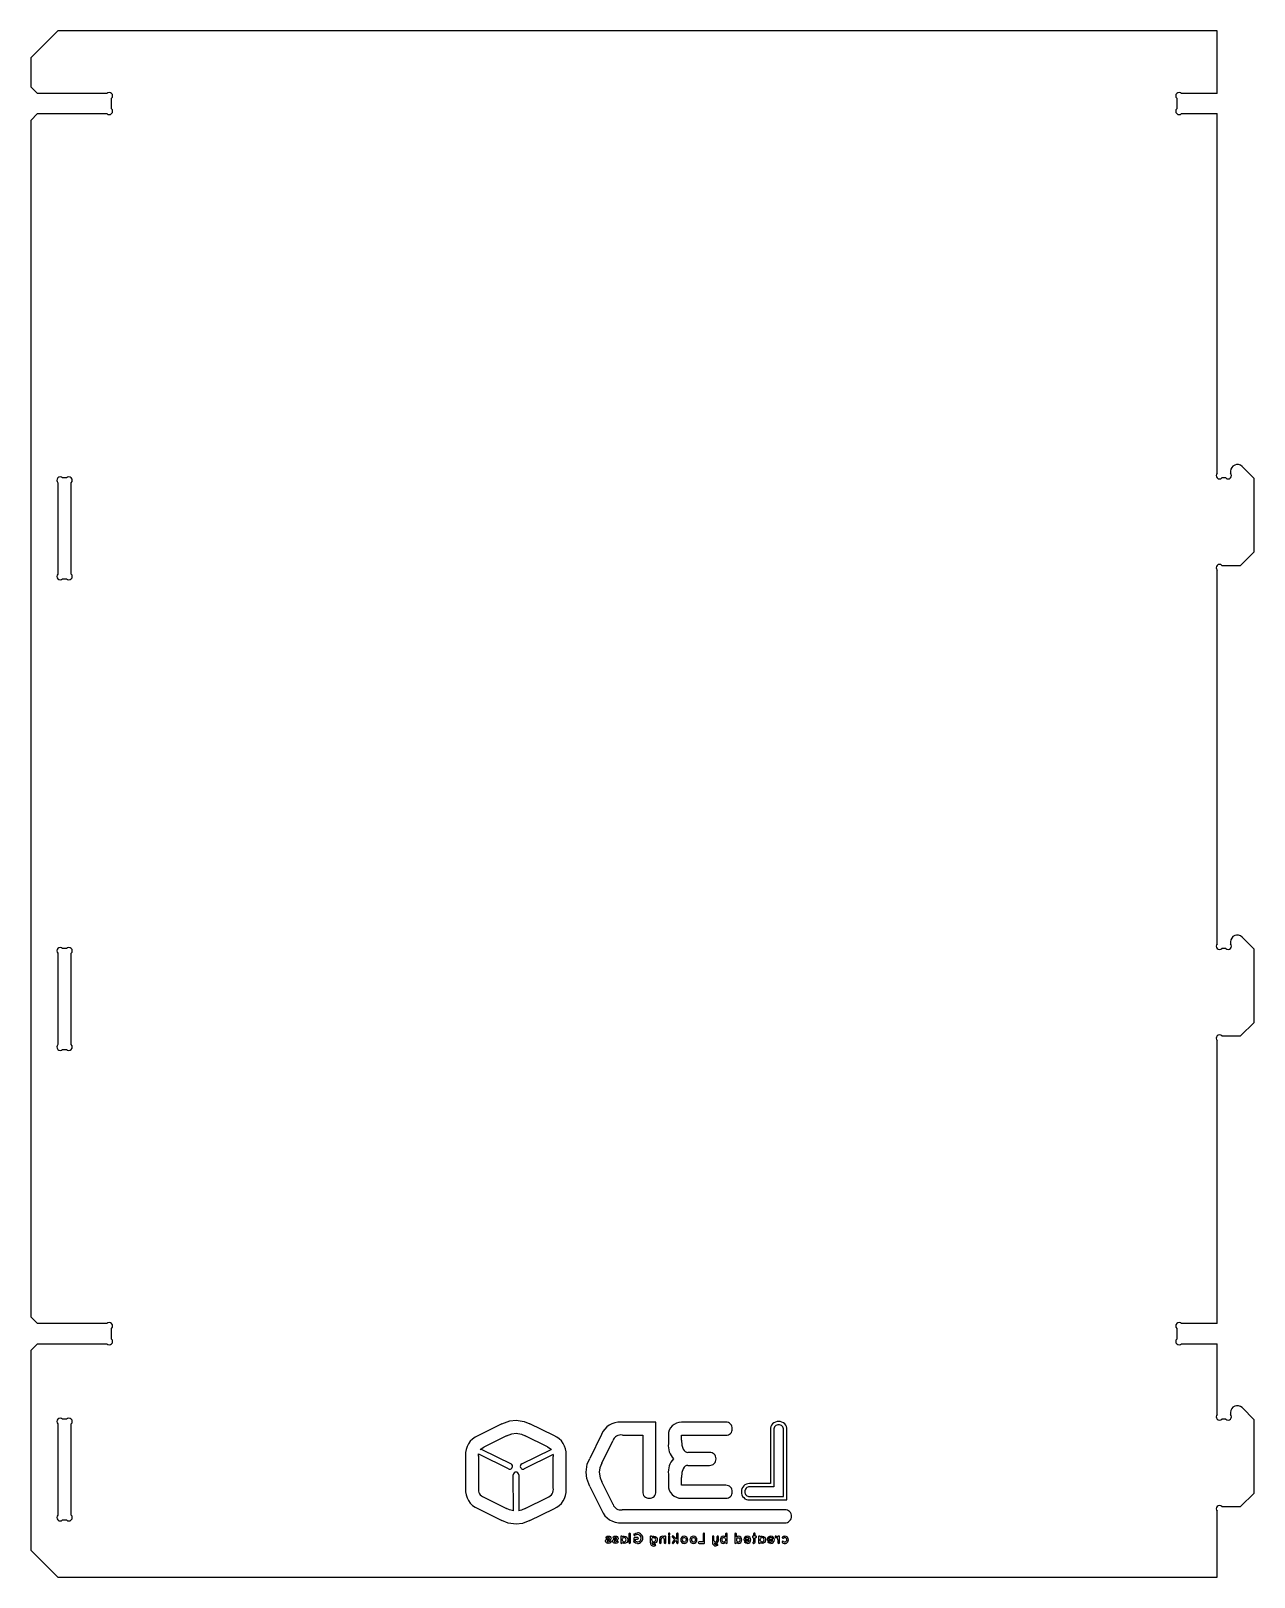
# Model space of a CAD drawing. Extents: x 29 to 408, y 62 to 292.
# Drawn here: x 29 to 210.9, y 62.3 to 292.3 of the extents above; entities that cross this region are included whole.
import ezdxf

# ---------------------------------------------------------------- set-up
doc = ezdxf.new("R2010")
doc.units = 0
doc.layers.get('0').update_dxf_attribs({"linetype": 'CONTINUOUS'})

msp = doc.modelspace()

# ---------------------------------------------------------------- linework, layer by layer
at = {"color": 7, "linetype": 'CONTINUOUS'}
for p, q in [((33.002, 292.281), (29.002, 288.281)), ((205.402, 292.281), (33.002, 292.281)), ((205.402, 282.981), (205.402, 292.281)), ((29.002, 288.281), (29.002, 283.981)), ((29.002, 283.981), (30.002, 282.981)), ((40.295, 282.981), (30.002, 282.981)), ((205.402, 282.981), (200.109, 282.981)), ((41.002, 280.689), (41.002, 282.274)), ((199.402, 282.274), (199.402, 280.689)), ((30.002, 279.981), (29.002, 278.981)), ((29.002, 278.981), (29.002, 100.981)), ((30.002, 279.981), (40.295, 279.981)), ((200.109, 279.981), (205.402, 279.981)), ((205.402, 226.489), (205.402, 279.981)), ((34.295, 225.781), (33.709, 225.781)), ((206.695, 225.781), (206.109, 225.781)), ((207.402, 226.781), (207.402, 226.489)), ((210.902, 225.696), (209.109, 227.489)), ((210.902, 214.781), (210.902, 225.696)), ((33.002, 225.074), (33.002, 211.489)), ((35.002, 211.489), (35.002, 225.074)), ((208.902, 212.781), (210.902, 214.781)), ((205.402, 156.489), (205.402, 212.074)), ((206.109, 212.781), (208.902, 212.781)), ((33.709, 210.781), (34.295, 210.781)), ((207.402, 156.781), (207.402, 156.489)), ((210.902, 155.696), (209.109, 157.489)), ((33.002, 155.074), (33.002, 141.489)), ((34.295, 155.781), (33.709, 155.781)), ((35.002, 141.489), (35.002, 155.074)), ((206.695, 155.781), (206.109, 155.781)), ((210.902, 144.781), (210.902, 155.696)), ((206.109, 142.781), (208.902, 142.781)), ((208.902, 142.781), (210.902, 144.781)), ((33.709, 140.781), (34.295, 140.781)), ((205.402, 99.981), (205.402, 142.074)), ((29.002, 100.981), (30.002, 99.981)), ((40.295, 99.981), (30.002, 99.981)), ((41.002, 97.689), (41.002, 99.274)), ((199.402, 99.274), (199.402, 97.689)), ((205.402, 99.981), (200.109, 99.981)), ((30.002, 96.981), (29.002, 95.981)), ((30.002, 96.981), (40.295, 96.981)), ((200.109, 96.981), (205.402, 96.981)), ((205.402, 86.489), (205.402, 96.981)), ((29.002, 95.981), (29.002, 66.281)), ((210.902, 85.696), (209.109, 87.489)), ((34.295, 85.781), (33.709, 85.781)), ((121.912, 85.33), (116.751, 85.33)), ((121.922, 85.328), (121.912, 85.33)), ((121.922, 74.985), (121.922, 85.328)), ((132.347, 85.315), (125.728, 85.315)), ((206.695, 85.781), (206.109, 85.781)), ((207.402, 86.781), (207.402, 86.489)), ((210.902, 74.781), (210.902, 85.696)), ((33.002, 85.074), (33.002, 71.489)), ((35.002, 71.489), (35.002, 85.074)), ((99.04, 85.069), (95.481, 83.298)), ((99.713, 83.28), (96.365, 81.605)), ((105.831, 81.644), (102.503, 83.28)), ((106.775, 83.318), (103.196, 85.088)), ((113.866, 83.502), (112.095, 79.924)), ((116.982, 83.406), (119.999, 83.406)), ((119.999, 83.406), (119.999, 74.985)), ((123.804, 83.39), (123.804, 82.139)), ((125.728, 83.39), (132.347, 83.39)), ((125.728, 82.639), (125.728, 83.39)), ((138.99, 84.195), (138.99, 76.184)), ((139.49, 84.195), (139.49, 75.684)), ((140.913, 74.26), (140.913, 84.195)), ((141.413, 73.76), (141.413, 84.195)), ((100.046, 78.376), (95.692, 80.516)), ((96.05, 81.244), (100.404, 79.104)), ((102.008, 79.104), (106.362, 81.244)), ((113.904, 79.231), (115.539, 82.559)), ((129.924, 80.828), (126.69, 80.828)), ((93.634, 80.336), (93.634, 75.431)), ((95.558, 80.278), (95.558, 75.488)), ((106.674, 80.494), (102.366, 78.376)), ((106.678, 75.565), (106.678, 80.201)), ((108.602, 75.334), (108.602, 80.432)), ((126.69, 78.903), (129.924, 78.903)), ((100.762, 72.112), (100.736, 77.492)), ((101.14, 77.899), (101.141, 77.899)), ((101.547, 77.496), (101.574, 72.12)), ((115.578, 73.093), (113.904, 76.441)), ((123.804, 77.593), (123.804, 75.934)), ((125.728, 75.934), (125.728, 77.092)), ((132.347, 75.934), (125.728, 75.934)), ((138.99, 76.184), (135.878, 76.184)), ((96.365, 74.161), (99.713, 72.487)), ((102.503, 72.487), (105.831, 74.122)), ((112.114, 75.768), (113.885, 72.208)), ((125.728, 74.01), (132.347, 74.01)), ((139.49, 75.684), (135.878, 75.684)), ((135.878, 74.26), (140.913, 74.26)), ((135.878, 73.76), (141.413, 73.76)), ((208.902, 72.781), (210.902, 74.781)), ((95.481, 72.468), (99.04, 70.697)), ((103.196, 70.678), (106.775, 72.448)), ((141.143, 72.286), (116.905, 72.286)), ((205.402, 62.281), (205.402, 72.074)), ((206.109, 72.781), (208.902, 72.781)), ((33.709, 70.781), (34.295, 70.781)), ((116.847, 70.361), (141.143, 70.361)), ((114.848, 67.961), (114.846, 67.961)), ((114.85, 67.963), (114.848, 67.961)), ((114.889, 67.733), (114.892, 67.733)), ((115.905, 67.961), (115.903, 67.961)), ((115.907, 67.963), (115.905, 67.961)), ((115.947, 67.733), (115.949, 67.733)), ((116.708, 68.26), (116.708, 67.398)), ((117.923, 68.696), (117.923, 67.402)), ((118.166, 67.402), (118.166, 68.696)), ((118.651, 68.04), (118.651, 67.556)), ((118.662, 67.507), (118.662, 67.505)), ((119.215, 68.163), (118.779, 68.163)), ((118.901, 67.615), (118.901, 67.915)), ((118.901, 67.915), (119.215, 67.915)), ((121.092, 68.262), (121.092, 67.415)), ((122.503, 67.922), (122.503, 67.398)), ((122.733, 67.398), (122.733, 67.922)), ((123.181, 67.922), (123.181, 67.398)), ((123.418, 67.398), (123.418, 68.262)), ((123.795, 68.698), (123.795, 68.652)), ((123.795, 68.255), (123.795, 67.4)), ((124.032, 68.652), (124.032, 68.698)), ((124.032, 67.4), (124.032, 68.255)), ((124.727, 67.887), (124.389, 67.481)), ((124.398, 68.216), (124.727, 67.887)), ((125.019, 67.937), (124.569, 68.387)), ((124.576, 67.325), (124.898, 67.716)), ((124.898, 67.716), (125.019, 67.595)), ((125.019, 68.696), (125.019, 67.937)), ((125.019, 67.595), (125.019, 67.402)), ((125.262, 67.402), (125.262, 68.696)), ((128.95, 67.525), (128.355, 67.525)), ((128.355, 67.281), (129.072, 67.281)), ((128.95, 68.696), (128.95, 67.525)), ((129.193, 67.402), (129.193, 68.696)), ((130.338, 68.262), (130.338, 67.433)), ((130.571, 67.744), (130.571, 68.262)), ((131.025, 68.262), (131.025, 67.744)), ((131.255, 67.744), (131.255, 68.262)), ((132.319, 68.698), (132.319, 68.286)), ((132.558, 67.4), (132.558, 68.698)), ((133.67, 68.698), (133.67, 67.4)), ((133.909, 68.286), (133.909, 68.698)), ((135.012, 67.869), (135.012, 67.858)), ((135.129, 67.751), (135.826, 67.751)), ((135.216, 67.937), (135.837, 67.937)), ((136.473, 68.378), (136.418, 68.378)), ((136.418, 68.137), (136.473, 68.137)), ((136.473, 68.696), (136.473, 68.378)), ((136.473, 68.137), (136.473, 67.525)), ((136.717, 68.378), (136.717, 68.696)), ((136.78, 68.378), (136.717, 68.378)), ((136.717, 67.525), (136.717, 68.137)), ((136.717, 68.137), (136.78, 68.137)), ((137.219, 68.26), (137.219, 67.398)), ((138.496, 67.869), (138.496, 67.858)), ((138.612, 67.751), (139.309, 67.751)), ((138.7, 67.937), (139.32, 67.937)), ((140.099, 68.262), (140.099, 68.246)), ((140.099, 67.814), (140.099, 67.398)), ((140.336, 67.398), (140.336, 68.262)), ((29.002, 66.281), (33.002, 62.281)), ((33.002, 62.281), (205.402, 62.281))]:
    msp.add_line(p, q, dxfattribs=at)
for points in [[(99.04, 85.069), (100.199, 85.511), (101.176, 85.607)], [(101.176, 85.607), (102.34, 85.436), (103.196, 85.088)], [(99.713, 83.28), (100.498, 83.599), (101.176, 83.684)], [(101.176, 83.684), (101.943, 83.541), (102.503, 83.28)], [(95.558, 80.278), (95.56, 80.477), (95.566, 80.613)], [(95.566, 80.613), (95.631, 80.553), (95.692, 80.516)], [(95.833, 81.283), (96.085, 81.457), (96.365, 81.605)], [(96.05, 81.244), (95.929, 81.281), (95.833, 81.283)], [(105.831, 81.644), (106.22, 81.43), (106.424, 81.268)], [(106.424, 81.268), (106.389, 81.256), (106.362, 81.244)], [(125.728, 82.639), (125.803, 81.902), (126.007, 81.33), (126.149, 81.117), (126.313, 80.96), (126.494, 80.862), (126.69, 80.828)], [(100.046, 78.376), (100.145, 78.342), (100.225, 78.334)], [(102.188, 78.334), (102.289, 78.347), (102.366, 78.376)], [(106.674, 80.494), (106.678, 80.337), (106.678, 80.201)], [(111.576, 77.903), (111.747, 79.068), (112.095, 79.924)], [(113.904, 79.231), (113.59, 78.521), (113.5, 77.903)], [(126.69, 78.903), (126.494, 78.87), (126.313, 78.772), (126.149, 78.615), (126.007, 78.402), (125.803, 77.83), (125.728, 77.092)], [(112.114, 75.768), (111.672, 76.927), (111.576, 77.903)], [(113.5, 77.903), (113.634, 77.062), (113.904, 76.441)], [(100.762, 72.112), (100.184, 72.274), (99.713, 72.487)], [(102.503, 72.487), (101.981, 72.241), (101.574, 72.12)], [(101.176, 70.159), (99.96, 70.317), (99.04, 70.697)], [(103.196, 70.678), (102.103, 70.266), (101.176, 70.159)], [(114.444, 67.624), (114.458, 67.707), (114.486, 67.768)], [(114.582, 67.369), (114.475, 67.493), (114.444, 67.624)], [(114.486, 67.768), (114.565, 67.854), (114.642, 67.898)], [(114.543, 68.257), (114.697, 68.344), (114.872, 68.378)], [(114.868, 67.281), (114.697, 67.31), (114.582, 67.369)], [(114.642, 67.898), (114.753, 67.94), (114.846, 67.961)], [(114.872, 68.146), (114.759, 68.117), (114.67, 68.064)], [(114.686, 67.645), (114.68, 67.635), (114.679, 67.624)], [(114.889, 67.733), (114.773, 67.701), (114.714, 67.672)], [(114.718, 67.558), (114.793, 67.526), (114.868, 67.516)], [(114.85, 67.963), (114.957, 67.991), (115.01, 68.016)], [(114.868, 67.516), (115.014, 67.552), (115.109, 67.613)], [(115.258, 67.433), (115.07, 67.322), (114.868, 67.281)], [(114.872, 68.378), (115.032, 68.352), (115.142, 68.297)], [(115.004, 68.106), (114.939, 68.137), (114.872, 68.146)], [(115.082, 67.79), (114.98, 67.754), (114.892, 67.733)], [(115.234, 67.917), (115.156, 67.835), (115.082, 67.79)], [(115.142, 68.297), (115.242, 68.179), (115.271, 68.056)], [(115.271, 68.056), (115.259, 67.974), (115.234, 67.917)], [(115.502, 67.624), (115.515, 67.707), (115.543, 67.768)], [(115.64, 67.369), (115.533, 67.493), (115.502, 67.624)], [(115.543, 67.768), (115.623, 67.854), (115.699, 67.898)], [(115.6, 68.257), (115.754, 68.344), (115.929, 68.378)], [(115.925, 67.281), (115.754, 67.31), (115.64, 67.369)], [(115.699, 67.898), (115.81, 67.94), (115.903, 67.961)], [(115.929, 68.146), (115.816, 68.117), (115.727, 68.064)], [(115.743, 67.645), (115.737, 67.635), (115.736, 67.624)], [(115.947, 67.733), (115.83, 67.701), (115.771, 67.672)], [(115.776, 67.558), (115.85, 67.526), (115.925, 67.516)], [(115.907, 67.963), (116.014, 67.991), (116.067, 68.016)], [(115.925, 67.516), (116.071, 67.552), (116.166, 67.613)], [(116.315, 67.433), (116.127, 67.322), (115.925, 67.281)], [(115.929, 68.378), (116.089, 68.352), (116.199, 68.297)], [(116.061, 68.106), (115.997, 68.137), (115.929, 68.146)], [(116.14, 67.79), (116.037, 67.754), (115.949, 67.733)], [(116.291, 67.917), (116.213, 67.835), (116.14, 67.79)], [(116.199, 68.297), (116.299, 68.179), (116.328, 68.056)], [(116.328, 68.056), (116.316, 67.974), (116.291, 67.917)], [(116.938, 68.281), (117.092, 68.358), (117.23, 68.378)], [(117.23, 67.281), (117.057, 67.313), (116.938, 67.376)], [(116.94, 67.828), (116.969, 67.968), (117.026, 68.053)], [(117.026, 67.602), (116.958, 67.716), (116.94, 67.828)], [(117.23, 68.378), (117.459, 68.323), (117.603, 68.214)], [(117.603, 67.442), (117.414, 67.315), (117.23, 67.281)], [(117.603, 68.214), (117.721, 68.017), (117.752, 67.828)], [(117.752, 67.828), (117.703, 67.593), (117.603, 67.442)], [(118.658, 67.518), (118.653, 67.538), (118.651, 67.556)], [(118.662, 67.507), (118.66, 67.514), (118.658, 67.518)], [(118.704, 67.453), (118.675, 67.48), (118.662, 67.505)], [(118.702, 68.689), (118.964, 68.825), (119.202, 68.861)], [(119.202, 67.281), (118.905, 67.338), (118.704, 67.453)], [(119.202, 68.61), (118.994, 68.571), (118.855, 68.492)], [(118.901, 67.615), (119.062, 67.549), (119.202, 67.532)], [(119.597, 68.45), (119.397, 68.578), (119.202, 68.61)], [(119.202, 67.532), (119.445, 67.584), (119.597, 67.692)], [(119.761, 68.069), (119.707, 68.301), (119.597, 68.45)], [(119.597, 67.692), (119.727, 67.886), (119.761, 68.069)], [(121.325, 68.286), (121.477, 68.359), (121.619, 68.378)], [(121.327, 67.825), (121.356, 67.964), (121.411, 68.049)], [(121.619, 67.273), (121.447, 67.302), (121.332, 67.36)], [(121.619, 68.378), (121.847, 68.323), (121.992, 68.216)], [(121.992, 67.439), (121.801, 67.308), (121.619, 67.273)], [(121.619, 67.126), (121.692, 67.136), (121.744, 67.156)], [(121.849, 66.944), (121.725, 66.9), (121.619, 66.889)], [(121.992, 68.216), (122.113, 68.015), (122.145, 67.825)], [(122.145, 67.825), (122.094, 67.588), (121.992, 67.439)], [(122.961, 68.378), (123.099, 68.355), (123.194, 68.31)], [(123.185, 67.376), (123.181, 67.389), (123.181, 67.398)], [(124.484, 67.281), (124.439, 67.29), (124.407, 67.31)], [(126.366, 68.056), (126.429, 67.939), (126.445, 67.828)], [(126.445, 67.828), (126.419, 67.685), (126.366, 67.595)], [(127.737, 68.056), (127.8, 67.939), (127.816, 67.828)], [(127.816, 67.828), (127.79, 67.685), (127.737, 67.595)], [(130.797, 67.284), (130.675, 67.3), (130.588, 67.336)], [(130.862, 67.137), (130.934, 67.147), (130.989, 67.168)], [(131.088, 66.963), (130.966, 66.92), (130.862, 66.909)], [(132.025, 68.378), (132.199, 68.347), (132.319, 68.286)], [(132.323, 67.376), (132.166, 67.302), (132.025, 67.281)], [(132.231, 68.049), (132.3, 67.937), (132.319, 67.828)], [(132.319, 67.828), (132.29, 67.695), (132.231, 67.61)], [(134.203, 67.281), (134.026, 67.313), (133.905, 67.376)], [(133.909, 68.286), (134.064, 68.359), (134.203, 68.378)], [(133.997, 68.049), (134.103, 68.121), (134.203, 68.139)], [(134.203, 68.139), (134.327, 68.11), (134.409, 68.049)], [(135.541, 67.281), (135.303, 67.326), (135.148, 67.426)], [(135.541, 67.507), (135.671, 67.546), (135.751, 67.606)], [(135.751, 67.606), (135.804, 67.683), (135.826, 67.751)], [(137.449, 68.281), (137.603, 68.358), (137.741, 68.378)], [(137.741, 67.281), (137.568, 67.313), (137.449, 67.376)], [(137.451, 67.828), (137.48, 67.968), (137.537, 68.053)], [(137.537, 67.602), (137.469, 67.716), (137.451, 67.828)], [(137.741, 68.378), (137.97, 68.323), (138.114, 68.214)], [(138.114, 67.442), (137.925, 67.315), (137.741, 67.281)], [(138.114, 68.214), (138.232, 68.017), (138.263, 67.828)], [(138.263, 67.828), (138.214, 67.593), (138.114, 67.442)], [(139.024, 67.281), (138.787, 67.326), (138.632, 67.426)], [(139.024, 67.507), (139.154, 67.546), (139.235, 67.606)], [(139.235, 67.606), (139.287, 67.683), (139.309, 67.751)], [(139.776, 68.376), (139.945, 68.346), (140.053, 68.29)], [(139.908, 68.104), (139.839, 68.138), (139.776, 68.146)], [(140.009, 67.999), (139.958, 68.063), (139.908, 68.104)], [(140.099, 67.814), (140.064, 67.904), (140.009, 67.999)], [(140.053, 68.29), (140.08, 68.267), (140.099, 68.246)], [(140.759, 68.257), (140.941, 68.352), (141.108, 68.378)], [(140.9, 67.584), (140.996, 67.533), (141.05, 67.519), (141.108, 67.514), (141.234, 67.539), (141.337, 67.608), (141.407, 67.707), (141.433, 67.828), (141.407, 67.948), (141.337, 68.049), (141.271, 68.099), (141.194, 68.132), (141.108, 68.143), (140.995, 68.124), (140.9, 68.073)]]:
    msp.add_lwpolyline(points, dxfattribs=at)
for centre, radius, start, end in [((40.648, 282.628), 0.5, 315, 135), ((199.755, 282.628), 0.5, 45, 225), ((40.648, 280.335), 0.5, 225, 45), ((199.755, 280.335), 0.5, 135, 315), ((208.402, 226.781), 1, 45, 180), ((33.355, 225.428), 0.5, 45, 225), ((34.648, 225.428), 0.5, 315, 135), ((205.755, 226.135), 0.5, 135, 315), ((207.048, 226.135), 0.5, 225, 45), ((205.755, 212.428), 0.5, 45, 225), ((33.355, 211.135), 0.5, 135, 315), ((34.648, 211.135), 0.5, 225, 45), ((205.755, 156.135), 0.5, 135, 315), ((207.048, 156.135), 0.5, 225, 45), ((208.402, 156.781), 1, 45, 180), ((33.355, 155.428), 0.5, 45, 225), ((34.648, 155.428), 0.5, 315, 135), ((205.755, 142.428), 0.5, 45, 225), ((33.355, 141.135), 0.5, 135, 315), ((34.648, 141.135), 0.5, 225, 45), ((40.648, 99.628), 0.5, 315, 135), ((199.755, 99.628), 0.5, 45, 225), ((40.648, 97.335), 0.5, 225, 45), ((199.755, 97.335), 0.5, 135, 315), ((208.402, 86.781), 1, 45, 180), ((33.355, 85.428), 0.5, 45, 225), ((34.648, 85.428), 0.5, 315, 135), ((116.583, 82.403), 2.931, 86.72363, 157.98124), ((125.692, 83.427), 1.888, 88.90904, 181.10649), ((132.404, 84.411), 0.906, 356.31051, 93.64766), ((140.092, 84.305), 1.107, 84.31144, 185.70934), ((140.311, 84.305), 1.108, 354.29316, 95.68219), ((205.755, 86.135), 0.5, 135, 315), ((207.048, 86.135), 0.5, 225, 45), ((96.586, 80.552), 2.961, 111.93546, 184.18862), ((105.674, 80.599), 2.933, 356.72833, 67.95984), ((116.743, 82.16), 1.268, 79.12718, 161.68936), ((132.405, 84.293), 0.905, 266.29992, 3.7368), ((140.106, 84.291), 0.624, 81.17678, 188.85875), ((140.297, 84.291), 0.624, 351.14228, 98.8156), ((126.781, 81.861), 2.99, 174.66502, 221.86309), ((129.981, 79.924), 0.906, 356.29121, 93.6672), ((100.225, 78.74), 0.407, 270.01998, 333.83284), ((100.225, 78.74), 0.406, 333.85205, 63.79569), ((102.187, 78.74), 0.406, 116.19699, 206.15386), ((102.188, 78.74), 0.407, 206.16512, 269.98206), ((126.642, 77.917), 2.856, 136.95617, 186.51569), ((129.982, 79.807), 0.905, 266.28607, 3.73457), ((101.141, 77.494), 0.405, 90.2215, 180.31035), ((101.142, 77.494), 0.406, 0.24494, 90.05139), ((125.692, 75.898), 1.888, 178.90677, 271.09858), ((132.405, 75.031), 0.905, 356.31078, 93.68384), ((135.812, 75.038), 1.147, 86.70217, 183.30228), ((96.586, 75.214), 2.96, 175.79897, 248.07391), ((96.715, 75.283), 1.176, 169.94821, 252.67668), ((105.432, 75.326), 1.269, 288.32725, 10.8573), ((105.667, 75.171), 2.939, 292.13191, 3.1799), ((120.86, 74.885), 0.867, 173.36042, 276.66526), ((121.053, 74.892), 0.874, 263.90606, 6.08334), ((132.405, 74.914), 0.905, 266.30788, 3.72352), ((135.813, 74.907), 1.149, 176.74545, 273.22945), ((135.817, 75.033), 0.654, 84.67494, 185.33211), ((135.818, 74.912), 0.655, 174.74145, 275.21635), ((33.355, 71.135), 0.5, 135, 315), ((34.648, 71.135), 0.5, 225, 45), ((116.631, 73.315), 2.961, 201.94352, 274.1822), ((116.7, 73.443), 1.175, 197.31188, 280.06774), ((141.181, 71.362), 0.925, 357.60565, 92.35758), ((141.189, 71.277), 0.917, 267.12259, 2.87768), ((205.755, 72.428), 0.5, 45, 225), ((114.612, 68.158), 0.121, 124.54266, 211.01195), ((114.604, 68.16), 0.116, 214.01888, 304.62217), ((114.766, 67.631), 0.0873, 184.90836, 237.11189), ((114.735, 67.621), 0.0555, 112.3171, 153.31787), ((114.971, 68.046), 0.0682, 8.12343, 61.6956), ((114.986, 68.067), 0.0562, 295.77179, 329.43949), ((115.016, 68.052), 0.0229, 322.22473, 8.65991), ((115.183, 67.526), 0.114, 37.21357, 130.64151), ((115.183, 67.522), 0.117, 310.2665, 39.01345), ((115.669, 68.158), 0.121, 124.52296, 211.15219), ((115.661, 68.16), 0.116, 213.9457, 304.67331), ((115.824, 67.631), 0.0878, 185.09683, 236.92341), ((115.793, 67.619), 0.057, 112.85353, 152.76652), ((116.029, 68.046), 0.0678, 7.87607, 61.68055), ((116.043, 68.067), 0.0561, 295.7319, 329.47938), ((116.072, 68.052), 0.0235, 323.44721, 8.49107), ((116.24, 67.527), 0.113, 37.17522, 130.66729), ((116.24, 67.522), 0.116, 310.25849, 39.01624), ((116.825, 68.261), 0.117, 90.55978, 180.5511), ((116.825, 67.398), 0.117, 180.30385, 269.69592), ((116.821, 68.258), 0.12, 11.23833, 88.25695), ((116.822, 67.401), 0.119, 271.21995, 347.94097), ((117.23, 67.87), 0.274, 41.98477, 138.01523), ((117.23, 67.8), 0.285, 224.26834, 315.73166), ((117.175, 67.828), 0.343, 318.85872, 41.14128), ((118.045, 68.695), 0.122, 89.6192, 179.30876), ((118.045, 67.403), 0.122, 180.65452, 270.41752), ((118.045, 68.695), 0.121, 0.36239, 89.6365), ((118.045, 67.403), 0.121, 270.40401, 359.59709), ((118.775, 68.039), 0.124, 88.53723, 179.45798), ((118.777, 68.589), 0.126, 126.89928, 217.61836), ((118.777, 68.592), 0.127, 219.12797, 308.16696), ((119.213, 68.062), 0.798, 0.47363, 90.77912), ((119.213, 68.079), 0.798, 269.18509, 359.24479), ((119.217, 68.04), 0.123, 0.10319, 90.86598), ((119.214, 68.041), 0.126, 270.50389, 359.49803), ((121.208, 68.262), 0.116, 89.72035, 180.23581), ((121.62, 67.416), 0.527, 180.10876, 269.88186), ((121.21, 68.26), 0.118, 12.59751, 90.67128), ((121.656, 67.818), 0.329, 178.78529, 221.69314), ((121.619, 67.42), 0.294, 191.66407, 269.88444), ((121.616, 67.874), 0.269, 40.4417, 139.5583), ((121.616, 67.787), 0.278, 222.41171, 317.58829), ((121.795, 67.049), 0.119, 26.23601, 115.4887), ((121.582, 67.824), 0.328, 316.74858, 43.25142), ((121.799, 67.048), 0.116, 295.84189, 27.4018), ((122.962, 67.919), 0.459, 90.02669, 179.69913), ((122.618, 67.397), 0.115, 179.48971, 269.37861), ((122.615, 67.4), 0.118, 270.82233, 359.09347), ((122.958, 67.919), 0.225, 89.11783, 179.20918), ((122.962, 67.924), 0.219, 359.31688, 90.0462), ((123.302, 67.401), 0.12, 192.17669, 269.73045), ((123.301, 68.259), 0.119, 89.92164, 154.75003), ((123.302, 68.262), 0.116, 359.71636, 90.24299), ((123.302, 67.397), 0.116, 269.73698, 0.30367), ((123.912, 68.7), 0.117, 89.24664, 180.75494), ((123.914, 68.65), 0.119, 179.0979, 269.89388), ((123.911, 68.259), 0.116, 88.93437, 182.07384), ((123.912, 67.398), 0.117, 179.20124, 270.71258), ((123.914, 68.699), 0.118, 359.77102, 90.18776), ((123.912, 68.651), 0.12, 270.56093, 0.48692), ((123.914, 68.258), 0.118, 358.50636, 90.44579), ((123.914, 67.399), 0.118, 269.82744, 0.29839), ((124.481, 68.301), 0.119, 134.06434, 225.93566), ((124.484, 67.404), 0.122, 141.02881, 230.82543), ((124.484, 68.299), 0.123, 45.79111, 134.20889), ((124.485, 67.397), 0.116, 269.3731, 321.60514), ((125.141, 68.695), 0.122, 89.6467, 179.32296), ((125.141, 67.403), 0.122, 180.64071, 270.38963), ((125.142, 68.696), 0.12, 359.79829, 90.20061), ((125.142, 67.402), 0.12, 269.82766, 0.17344), ((126.189, 67.826), 0.555, 136.1445, 223.8555), ((126.161, 67.879), 0.498, 41.77101, 138.22899), ((126.161, 67.772), 0.497, 221.63513, 318.36487), ((126.215, 67.825), 0.348, 138.6016, 221.3984), ((126.16, 67.837), 0.3, 46.64115, 133.35885), ((126.16, 67.813), 0.3, 226.63849, 313.36151), ((126.122, 67.826), 0.563, 316.83158, 43.16842), ((127.56, 67.826), 0.555, 136.14384, 223.85616), ((127.531, 67.879), 0.498, 41.77354, 138.22646), ((127.531, 67.772), 0.497, 221.63466, 318.36534), ((127.586, 67.825), 0.349, 138.64262, 221.35738), ((127.53, 67.837), 0.3, 46.64928, 133.35072), ((127.53, 67.814), 0.3, 226.65065, 313.34935), ((127.493, 67.826), 0.563, 316.83071, 43.16929), ((128.358, 67.402), 0.123, 91.14952, 179.88008), ((128.357, 67.404), 0.123, 180.98049, 269.06087), ((129.072, 68.695), 0.122, 89.60483, 179.36483), ((129.073, 68.696), 0.12, 359.84316, 90.15573), ((129.073, 67.402), 0.12, 269.87193, 0.12918), ((130.456, 68.261), 0.118, 89.5195, 179.37119), ((130.859, 67.429), 0.52, 179.58725, 270.41255), ((130.458, 68.265), 0.113, 358.3185, 90.54982), ((130.793, 67.743), 0.223, 179.78934, 270.81309), ((130.864, 67.427), 0.29, 198.18657, 269.67543), ((130.794, 67.744), 0.461, 270.29697, 359.98748), ((130.8, 67.745), 0.224, 269.03872, 359.87369), ((131.041, 67.06), 0.12, 29.82434, 115.59999), ((131.138, 68.265), 0.114, 88.58049, 181.37567), ((131.042, 67.069), 0.115, 293.70401, 26.11724), ((131.139, 68.262), 0.116, 359.99114, 88.87344), ((132.034, 67.836), 0.542, 90.93472, 180.93451), ((132.034, 67.823), 0.542, 179.53235, 269.0371), ((132.047, 67.83), 0.317, 136.16339, 223.83661), ((132.025, 67.858), 0.281, 42.88932, 137.11068), ((132.025, 67.802), 0.282, 222.90612, 317.09388), ((132.438, 68.697), 0.12, 89.60664, 179.38429), ((132.439, 67.4), 0.118, 191.59992, 270.22454), ((132.439, 68.698), 0.119, 0.27506, 89.72337), ((132.439, 67.401), 0.119, 270.30384, 359.69773), ((133.789, 68.698), 0.119, 90.3065, 179.69147), ((133.789, 67.401), 0.119, 180.3203, 269.68173), ((133.789, 68.697), 0.12, 0.55005, 90.45548), ((133.789, 67.4), 0.118, 269.7548, 348.34164), ((134.224, 67.83), 0.316, 136.07282, 223.92718), ((134.203, 67.802), 0.281, 222.85892, 317.14108), ((134.192, 67.835), 0.543, 359.26096, 88.89703), ((134.195, 67.822), 0.541, 270.82648, 0.57684), ((134.182, 67.83), 0.316, 316.04193, 43.95807), ((135.538, 67.852), 0.526, 89.68038, 178.11616), ((135.064, 67.854), 0.0518, 175.72902, 197.89162), ((135.119, 67.856), 0.105, 189.40448, 275.43398), ((135.22, 67.497), 0.101, 134.9776, 225.0224), ((135.227, 67.477), 0.121, 44.61168, 130.76078), ((135.55, 67.814), 0.356, 91.46343, 159.74839), ((135.503, 67.852), 0.347, 236.74584, 276.24986), ((135.532, 67.834), 0.544, 359.50739, 89.07653), ((135.54, 67.863), 0.306, 13.96206, 89.76607), ((135.532, 67.825), 0.544, 270.92546, 0.49067), ((136.418, 68.256), 0.122, 89.61813, 179.26794), ((136.419, 68.26), 0.123, 181.13801, 269.89258), ((136.473, 67.404), 0.121, 90.05104, 180.97856), ((136.472, 67.401), 0.119, 179.32741, 270.71395), ((136.592, 68.697), 0.119, 89.26151, 180.6547), ((136.473, 67.526), 0.244, 270.13599, 359.84297), ((136.596, 68.696), 0.121, 0.09343, 90.93691), ((136.782, 68.259), 0.119, 359.25405, 90.66358), ((136.78, 68.257), 0.12, 269.9045, 0.26123), ((137.336, 68.261), 0.117, 90.5303, 180.5402), ((137.336, 67.398), 0.117, 180.31236, 269.72781), ((137.332, 68.258), 0.12, 11.08846, 88.32188), ((137.333, 67.4), 0.119, 271.1679, 348.07761), ((137.741, 67.87), 0.274, 41.95703, 138.04297), ((137.741, 67.8), 0.285, 224.24876, 315.75124), ((137.687, 67.828), 0.343, 318.77439, 41.22561), ((138.547, 67.854), 0.052, 175.79439, 197.86881), ((139.021, 67.852), 0.526, 89.68111, 178.11542), ((138.602, 67.856), 0.105, 189.39825, 275.43659), ((138.703, 67.497), 0.101, 134.9776, 225.0224), ((138.71, 67.478), 0.12, 44.58789, 130.78205), ((139.033, 67.814), 0.356, 91.45515, 159.75792), ((138.987, 67.853), 0.348, 236.76802, 276.23702), ((139.016, 67.834), 0.544, 359.50601, 89.07791), ((139.023, 67.863), 0.306, 13.9648, 89.76474), ((139.016, 67.825), 0.544, 270.92432, 0.49181), ((139.774, 68.262), 0.114, 88.87888, 180.02915), ((139.777, 68.262), 0.117, 180.23791, 269.72144), ((140.217, 68.258), 0.118, 88.51072, 178.1147), ((140.218, 67.401), 0.119, 181.37693, 270.86634), ((140.221, 68.261), 0.115, 0.44062, 90.64767), ((140.219, 67.398), 0.117, 270.28702, 359.75731), ((140.834, 68.163), 0.12, 128.56594, 214.63867), ((140.835, 67.492), 0.121, 145.6582, 231.13719), ((140.828, 68.166), 0.117, 217.4594, 307.37522), ((140.83, 67.488), 0.119, 54.14376, 142.57726), ((141.102, 67.845), 0.563, 232.52903, 358.26189), ((141.108, 67.821), 0.557, 0.64782, 90.03093)]:
    msp.add_arc(centre, radius, start, end, dxfattribs=at)

doc.saveas('drawing.dxf')
